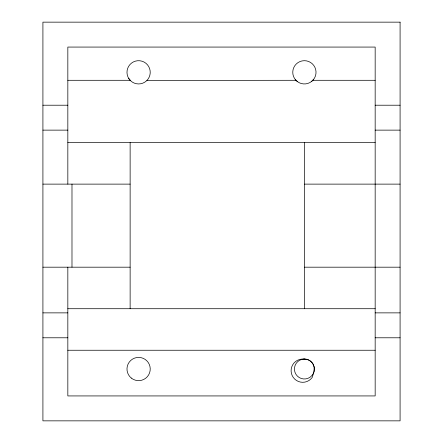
<?xml version="1.0" encoding="UTF-8"?>
<svg xmlns="http://www.w3.org/2000/svg" width="443" height="443" viewBox="0 0 443 443"><rect width="100%" height="100%" fill="white"/><g stroke="black" fill="none" stroke-linecap="round" stroke-linejoin="round"><path stroke-width="0.66" d="M311.534 81.495L313.672 79.336M304.396 359.051A9.967 9.967 0 0 1 313.029 364.035L314.209 367.142L314.026 371.599A9.967 9.967 0 0 1 297.347 376.068A9.967 9.967 0 0 1 301.816 359.389L304.396 359.051L305.62 359.428M67.834 80.294L130.209 80.294M312.725 80.294L375.166 80.294M146.943 80.421L296.062 80.294M42.916 105.212L67.834 105.212M375.166 105.212L400.084 105.212M42.916 130.131L67.834 130.131M375.166 130.131L400.084 130.131M67.834 142.591L375.166 142.591M42.916 184.122L130.131 184.122M304.562 184.122L400.084 184.122M42.916 267.184L130.131 267.184M304.562 267.184L400.084 267.184M67.834 308.716L375.166 308.716M42.916 312.869L67.834 312.869M375.166 312.869L400.084 312.869M42.916 337.787L67.834 337.787M375.166 337.787L400.084 337.787M67.834 350.247L375.166 350.247M295.221 79.458L297.38 81.595A11.629 11.629 0 0 0 315.937 73.759A11.629 11.629 0 0 0 299.872 61.605A11.629 11.629 0 0 0 297.38 81.595M128.62 78.278L130.502 80.659A11.629 11.629 0 0 0 149.878 75.166A11.629 11.629 0 0 0 135.431 61.134A11.629 11.629 0 0 0 130.502 80.659M304.562 142.591L304.562 308.716M130.131 142.591L130.131 308.716M71.987 184.122L71.987 267.184M67.834 184.122L67.834 47.069L375.166 47.069L375.166 395.931L67.834 395.931L67.834 267.184M303.892 359.107A11.629 11.629 0 0 0 292.136 375.465A11.629 11.629 0 0 0 312.177 377.469L314.026 371.599A9.967 9.967 0 0 0 301.816 359.389M400.084 22.15L42.916 22.15L42.916 420.85L400.084 420.85L400.084 22.15M131.3 378.067A11.629 11.629 0 0 0 150.094 370.819A11.629 11.629 0 0 0 134.423 358.171A11.629 11.629 0 0 0 131.3 378.067"/></g></svg>
